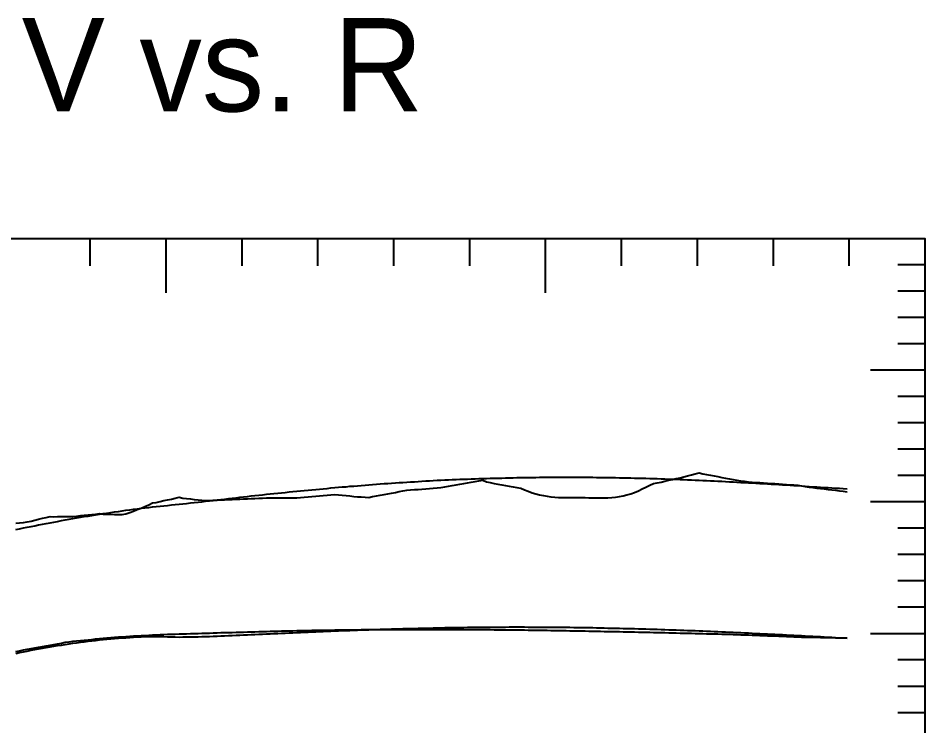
# Model space of a CAD drawing. Extents: x -35 to 191, y -35 to 135.
# Drawn here: x 72.2 to 179.2, y 51.3 to 134.7 of the extents above; entities that cross this region are included whole.
import ezdxf

# ---------------------------------------------------------------- set-up
doc = ezdxf.new("R2010")
doc.units = 0

msp = doc.modelspace()

# ---------------------------------------------------------------- linework, layer by layer
at = {"color": 0}
for p, q in [((80.64, 108.73), (80.64, 105.53)), ((89.6, 108.73), (89.6, 102.33)), ((98.56, 108.73), (98.56, 105.53)), ((107.52, 108.73), (107.52, 105.53)), ((116.48, 108.73), (116.48, 105.53)), ((125.44, 108.73), (125.44, 105.53)), ((134.4, 108.73), (134.4, 102.33)), ((143.36, 108.73), (143.36, 105.53)), ((152.32, 108.73), (152.32, 105.53)), ((161.28, 108.73), (161.28, 105.53)), ((170.24, 108.73), (170.24, 105.53)), ((179.2, 108.73), (179.2, 102.33)), ((179.2, 105.62), (176, 105.62)), ((179.2, 102.52), (176, 102.52)), ((179.2, 99.41), (176, 99.41)), ((179.2, 96.3), (176, 96.3)), ((179.2, 93.2), (172.8, 93.2)), ((179.2, 90.09), (176, 90.09)), ((179.2, 86.98), (176, 86.98)), ((179.2, 83.88), (176, 83.88)), ((179.2, 80.77), (176, 80.77)), ((179.2, 77.67), (172.8, 77.67)), ((179.2, 74.56), (176, 74.56)), ((179.2, 71.45), (176, 71.45)), ((179.2, 68.35), (176, 68.35)), ((179.2, 65.24), (176, 65.24)), ((179.2, 62.13), (172.8, 62.13)), ((179.2, 59.03), (176, 59.03)), ((179.2, 55.92), (176, 55.92)), ((179.2, 52.81), (176, 52.81))]:
    msp.add_line(p, q, dxfattribs=at)
msp.add_lwpolyline([(0, 0), (0, 108.73), (179.2, 108.73), (179.2, 0)], close=True, dxfattribs=at)
at = {"color": 4}
for points in [[(71.9, 75.15), (72.35, 75.2), (72.8, 75.23), (73.25, 75.31), (73.7, 75.42), (74.14, 75.53), (74.59, 75.63), (75.04, 75.74), (75.49, 75.85), (75.94, 75.95), (76.38, 75.93), (76.83, 75.94), (77.28, 75.95), (77.73, 75.96), (78.18, 75.97), (78.62, 75.96), (79.07, 76.01), (79.52, 76.06), (79.97, 76.11), (80.42, 76.15), (80.86, 76.2), (81.31, 76.24), (81.76, 76.29), (82.21, 76.24), (82.66, 76.23), (83.1, 76.21), (83.55, 76.2), (84, 76.18), (84.45, 76.17), (84.9, 76.28), (85.34, 76.43), (85.79, 76.59), (86.24, 76.77), (86.69, 76.95), (87.14, 77.14), (87.58, 77.34), (88.03, 77.55), (88.48, 77.62), (88.93, 77.72), (89.38, 77.82), (89.82, 77.91), (90.27, 78.01), (90.72, 78.12), (91.17, 78.22), (91.62, 78.13), (92.06, 78.07), (92.51, 78.02), (92.96, 77.97), (93.41, 77.92), (93.86, 77.87), (94.3, 77.83), (94.75, 77.82), (95.2, 77.85), (95.65, 77.87), (96.1, 77.9), (96.54, 77.92), (96.99, 77.95), (97.44, 77.97), (97.89, 77.99), (98.34, 78.01), (98.78, 78.03), (99.23, 78.05), (99.68, 78.07), (100.13, 78.09), (100.58, 78.11), (101.02, 78.12), (101.47, 78.14), (101.92, 78.15), (102.37, 78.16), (102.82, 78.16), (103.26, 78.16), (103.71, 78.17), (104.16, 78.17), (104.61, 78.17), (105.06, 78.17), (105.5, 78.18), (105.95, 78.23), (106.4, 78.28), (106.85, 78.32), (107.3, 78.35), (107.74, 78.39), (108.19, 78.43), (108.64, 78.47), (109.09, 78.52), (109.54, 78.56), (109.98, 78.49), (110.43, 78.45), (110.88, 78.41), (111.33, 78.37), (111.78, 78.33), (112.22, 78.29), (112.67, 78.26), (113.12, 78.23), (113.57, 78.21), (114.02, 78.3), (114.46, 78.38), (114.91, 78.46), (115.36, 78.54), (115.81, 78.62), (116.26, 78.71), (116.7, 78.8), (117.15, 78.89), (117.6, 78.98), (118.05, 79.05), (118.5, 79.09), (118.94, 79.12), (119.39, 79.15), (119.84, 79.18), (120.29, 79.21), (120.74, 79.24), (121.18, 79.29), (121.63, 79.32), (122.08, 79.36), (122.53, 79.44), (122.98, 79.52), (123.42, 79.59), (123.87, 79.67), (124.32, 79.75), (124.77, 79.83), (125.22, 79.91), (125.66, 79.99), (126.11, 80.07), (126.56, 80.16), (127.01, 80.24), (127.46, 80.06), (127.9, 79.96), (128.35, 79.86), (128.8, 79.77), (129.25, 79.68), (129.7, 79.6), (130.14, 79.52), (130.59, 79.44), (131.04, 79.37), (131.49, 79.29), (131.94, 79.09), (132.38, 78.92), (132.83, 78.76), (133.28, 78.63), (133.73, 78.52), (134.18, 78.42), (134.62, 78.34), (135.07, 78.27), (135.52, 78.22), (135.97, 78.19), (136.42, 78.18), (136.86, 78.18), (137.31, 78.18), (137.76, 78.18), (138.21, 78.18), (138.66, 78.18), (139.1, 78.18), (139.55, 78.17), (140, 78.17), (140.45, 78.17), (140.9, 78.17), (141.34, 78.16), (141.79, 78.16), (142.24, 78.18), (142.69, 78.23), (143.14, 78.3), (143.58, 78.39), (144.03, 78.5), (144.48, 78.63), (144.93, 78.78), (145.38, 78.98), (145.82, 79.2), (146.27, 79.42), (146.72, 79.66), (147.17, 79.83), (147.62, 79.92), (148.06, 80.02), (148.51, 80.11), (148.96, 80.22), (149.41, 80.32), (149.86, 80.42), (150.3, 80.53), (150.75, 80.64), (151.2, 80.75), (151.65, 80.87), (152.1, 80.99), (152.54, 81.1), (152.99, 80.98), (153.44, 80.9), (153.89, 80.82), (154.34, 80.73), (154.78, 80.65), (155.23, 80.57), (155.68, 80.49), (156.13, 80.41), (156.58, 80.33), (157.02, 80.25), (157.47, 80.17), (157.92, 80.11), (158.37, 80.06), (158.82, 80.01), (159.26, 79.98), (159.71, 79.95), (160.16, 79.92), (160.61, 79.89), (161.06, 79.86), (161.5, 79.83), (161.95, 79.8), (162.4, 79.77), (162.85, 79.74), (163.3, 79.7), (163.74, 79.68), (164.19, 79.64), (164.64, 79.56), (165.09, 79.49), (165.54, 79.43), (165.98, 79.37), (166.43, 79.31), (166.88, 79.25), (167.33, 79.2), (167.78, 79.14), (168.22, 79.09), (168.67, 79.04), (169.12, 78.99), (169.57, 78.94), (170.02, 78.88)], [(71.9, 60.01), (72.35, 60.12), (72.8, 60.21), (73.25, 60.29), (73.7, 60.38), (74.14, 60.46), (74.59, 60.55), (75.04, 60.63), (75.49, 60.71), (75.94, 60.79), (76.38, 60.87), (76.83, 60.95), (77.28, 61.03), (77.73, 61.11), (78.18, 61.18), (78.62, 61.23), (79.07, 61.28), (79.52, 61.32), (79.97, 61.37), (80.42, 61.42), (80.86, 61.46), (81.31, 61.51), (81.76, 61.55), (82.21, 61.59), (82.66, 61.64), (83.1, 61.68), (83.55, 61.71), (84, 61.74), (84.45, 61.77), (84.9, 61.8), (85.34, 61.83), (85.79, 61.86), (86.24, 61.88), (86.69, 61.91), (87.14, 61.93), (87.58, 61.96), (88.03, 61.98), (88.48, 62), (88.93, 62.02), (89.38, 62.04), (89.82, 62.06), (90.27, 62.07), (90.72, 62.09), (91.17, 62.1), (91.62, 62.12), (92.06, 62.13), (92.51, 62.15), (92.96, 62.16), (93.41, 62.17), (93.86, 62.19), (94.3, 62.2), (94.75, 62.21), (95.2, 62.22), (95.65, 62.24), (96.1, 62.25), (96.54, 62.26), (96.99, 62.27), (97.44, 62.28), (97.89, 62.3), (98.34, 62.31), (98.78, 62.32), (99.23, 62.33), (99.68, 62.34), (100.13, 62.35), (100.58, 62.37), (101.02, 62.38), (101.47, 62.39), (101.92, 62.41), (102.37, 62.42), (102.82, 62.43), (103.26, 62.45), (103.71, 62.46), (104.16, 62.47), (104.61, 62.48), (105.06, 62.49), (105.5, 62.5), (105.95, 62.51), (106.4, 62.52), (106.85, 62.53), (107.3, 62.54), (107.74, 62.54), (108.19, 62.55), (108.64, 62.56), (109.09, 62.56), (109.54, 62.57), (109.98, 62.58), (110.43, 62.58), (110.88, 62.59), (111.33, 62.59), (111.78, 62.6), (112.22, 62.6), (112.67, 62.61), (113.12, 62.61), (113.57, 62.61), (114.02, 62.61), (114.46, 62.61), (114.91, 62.61), (115.36, 62.62), (115.81, 62.62), (116.26, 62.62), (116.7, 62.62), (117.15, 62.62), (117.6, 62.61), (118.05, 62.61), (118.5, 62.61), (118.94, 62.61), (119.39, 62.61), (119.84, 62.61), (120.29, 62.61), (120.74, 62.61), (121.18, 62.62), (121.63, 62.62), (122.08, 62.62), (122.53, 62.62), (122.98, 62.62), (123.42, 62.62), (123.87, 62.62), (124.32, 62.62), (124.77, 62.62), (125.22, 62.62), (125.66, 62.62), (126.11, 62.62), (126.56, 62.61), (127.01, 62.61), (127.46, 62.61), (127.9, 62.61), (128.35, 62.6), (128.8, 62.6), (129.25, 62.6), (129.7, 62.59), (130.14, 62.59), (130.59, 62.58), (131.04, 62.58), (131.49, 62.57), (131.94, 62.57), (132.38, 62.56), (132.83, 62.56), (133.28, 62.55), (133.73, 62.54), (134.18, 62.54), (134.62, 62.53), (135.07, 62.52), (135.52, 62.52), (135.97, 62.51), (136.42, 62.5), (136.86, 62.49), (137.31, 62.48), (137.76, 62.47), (138.21, 62.47), (138.66, 62.46), (139.1, 62.45), (139.55, 62.44), (140, 62.43), (140.45, 62.42), (140.9, 62.41), (141.34, 62.4), (141.79, 62.39), (142.24, 62.38), (142.69, 62.37), (143.14, 62.37), (143.58, 62.36), (144.03, 62.35), (144.48, 62.34), (144.93, 62.33), (145.38, 62.32), (145.82, 62.31), (146.27, 62.3), (146.72, 62.29), (147.17, 62.28), (147.62, 62.27), (148.06, 62.26), (148.51, 62.25), (148.96, 62.24), (149.41, 62.23), (149.86, 62.22), (150.3, 62.21), (150.75, 62.2), (151.2, 62.19), (151.65, 62.18), (152.1, 62.17), (152.54, 62.16), (152.99, 62.14), (153.44, 62.13), (153.89, 62.12), (154.34, 62.11), (154.78, 62.1), (155.23, 62.08), (155.68, 62.07), (156.13, 62.06), (156.58, 62.04), (157.02, 62.03), (157.47, 62.01), (157.92, 61.99), (158.37, 61.98), (158.82, 61.96), (159.26, 61.94), (159.71, 61.93), (160.16, 61.91), (160.61, 61.89), (161.06, 61.88), (161.5, 61.86), (161.95, 61.84), (162.4, 61.82), (162.85, 61.81), (163.3, 61.79), (163.74, 61.77), (164.19, 61.75), (164.64, 61.73), (165.09, 61.72), (165.54, 61.71), (165.98, 61.7), (166.43, 61.7), (166.88, 61.69), (167.33, 61.68), (167.78, 61.68), (168.22, 61.67), (168.67, 61.66), (169.12, 61.65), (169.57, 61.64), (170.02, 61.64)]]:
    msp.add_lwpolyline(points, dxfattribs=at)
at = {"color": 3}
for points in [[(71.9, 74.41), (72.35, 74.51), (72.8, 74.6), (73.25, 74.69), (73.7, 74.78), (74.14, 74.87), (74.59, 74.96), (75.04, 75.04), (75.49, 75.13), (75.94, 75.22), (76.38, 75.3), (76.83, 75.38), (77.28, 75.47), (77.73, 75.55), (78.18, 75.63), (78.62, 75.71), (79.07, 75.79), (79.52, 75.86), (79.97, 75.94), (80.42, 76.01), (80.86, 76.08), (81.31, 76.15), (81.76, 76.22), (82.21, 76.29), (82.66, 76.36), (83.1, 76.42), (83.55, 76.49), (84, 76.55), (84.45, 76.62), (84.9, 76.68), (85.34, 76.74), (85.79, 76.8), (86.24, 76.86), (86.69, 76.92), (87.14, 76.98), (87.58, 77.03), (88.03, 77.08), (88.48, 77.13), (88.93, 77.18), (89.38, 77.22), (89.82, 77.26), (90.27, 77.31), (90.72, 77.35), (91.17, 77.4), (91.62, 77.45), (92.06, 77.5), (92.51, 77.55), (92.96, 77.6), (93.41, 77.65), (93.86, 77.7), (94.3, 77.75), (94.75, 77.8), (95.2, 77.86), (95.65, 77.91), (96.1, 77.96), (96.54, 78.01), (96.99, 78.06), (97.44, 78.11), (97.89, 78.16), (98.34, 78.22), (98.78, 78.27), (99.23, 78.32), (99.68, 78.37), (100.13, 78.42), (100.58, 78.47), (101.02, 78.52), (101.47, 78.57), (101.92, 78.62), (102.37, 78.67), (102.82, 78.71), (103.26, 78.76), (103.71, 78.8), (104.16, 78.85), (104.61, 78.89), (105.06, 78.94), (105.5, 78.98), (105.95, 79.02), (106.4, 79.07), (106.85, 79.11), (107.3, 79.15), (107.74, 79.19), (108.19, 79.23), (108.64, 79.27), (109.09, 79.32), (109.54, 79.36), (109.98, 79.4), (110.43, 79.44), (110.88, 79.47), (111.33, 79.51), (111.78, 79.54), (112.22, 79.58), (112.67, 79.62), (113.12, 79.66), (113.57, 79.7), (114.02, 79.74), (114.46, 79.77), (114.91, 79.8), (115.36, 79.83), (115.81, 79.86), (116.26, 79.89), (116.7, 79.92), (117.15, 79.95), (117.6, 79.98), (118.05, 80.01), (118.5, 80.04), (118.94, 80.06), (119.39, 80.09), (119.84, 80.11), (120.29, 80.14), (120.74, 80.16), (121.18, 80.19), (121.63, 80.22), (122.08, 80.24), (122.53, 80.27), (122.98, 80.29), (123.42, 80.3), (123.87, 80.32), (124.32, 80.34), (124.77, 80.36), (125.22, 80.37), (125.66, 80.39), (126.11, 80.4), (126.56, 80.42), (127.01, 80.43), (127.46, 80.44), (127.9, 80.46), (128.35, 80.47), (128.8, 80.48), (129.25, 80.49), (129.7, 80.51), (130.14, 80.52), (130.59, 80.53), (131.04, 80.54), (131.49, 80.55), (131.94, 80.55), (132.38, 80.56), (132.83, 80.57), (133.28, 80.57), (133.73, 80.58), (134.18, 80.58), (134.62, 80.58), (135.07, 80.59), (135.52, 80.59), (135.97, 80.59), (136.42, 80.59), (136.86, 80.6), (137.31, 80.6), (137.76, 80.6), (138.21, 80.59), (138.66, 80.59), (139.1, 80.59), (139.55, 80.58), (140, 80.58), (140.45, 80.57), (140.9, 80.57), (141.34, 80.56), (141.79, 80.55), (142.24, 80.54), (142.69, 80.54), (143.14, 80.53), (143.58, 80.52), (144.03, 80.51), (144.48, 80.5), (144.93, 80.49), (145.38, 80.48), (145.82, 80.47), (146.27, 80.46), (146.72, 80.45), (147.17, 80.43), (147.62, 80.42), (148.06, 80.4), (148.51, 80.39), (148.96, 80.37), (149.41, 80.35), (149.86, 80.34), (150.3, 80.32), (150.75, 80.3), (151.2, 80.28), (151.65, 80.27), (152.1, 80.25), (152.54, 80.23), (152.99, 80.21), (153.44, 80.18), (153.89, 80.16), (154.34, 80.14), (154.78, 80.12), (155.23, 80.1), (155.68, 80.08), (156.13, 80.05), (156.58, 80.03), (157.02, 80.01), (157.47, 79.98), (157.92, 79.96), (158.37, 79.93), (158.82, 79.91), (159.26, 79.88), (159.71, 79.86), (160.16, 79.83), (160.61, 79.8), (161.06, 79.78), (161.5, 79.75), (161.95, 79.72), (162.4, 79.7), (162.85, 79.67), (163.3, 79.64), (163.74, 79.62), (164.19, 79.59), (164.64, 79.56), (165.09, 79.53), (165.54, 79.5), (165.98, 79.47), (166.43, 79.45), (166.88, 79.42), (167.33, 79.39), (167.78, 79.36), (168.22, 79.33), (168.67, 79.31), (169.12, 79.28), (169.57, 79.26), (170.02, 79.23)], [(71.9, 59.8), (72.35, 59.9), (72.8, 59.99), (73.25, 60.08), (73.7, 60.17), (74.14, 60.25), (74.59, 60.34), (75.04, 60.42), (75.49, 60.5), (75.94, 60.57), (76.38, 60.65), (76.83, 60.72), (77.28, 60.79), (77.73, 60.86), (78.18, 60.93), (78.62, 61), (79.07, 61.06), (79.52, 61.12), (79.97, 61.18), (80.42, 61.23), (80.86, 61.29), (81.31, 61.34), (81.76, 61.39), (82.21, 61.43), (82.66, 61.48), (83.1, 61.52), (83.55, 61.56), (84, 61.6), (84.45, 61.63), (84.9, 61.66), (85.34, 61.69), (85.79, 61.72), (86.24, 61.74), (86.69, 61.76), (87.14, 61.78), (87.58, 61.79), (88.03, 61.79), (88.48, 61.8), (88.93, 61.79), (89.38, 61.78), (89.82, 61.76), (90.27, 61.74), (90.72, 61.74), (91.17, 61.73), (91.62, 61.74), (92.06, 61.74), (92.51, 61.75), (92.96, 61.76), (93.41, 61.77), (93.86, 61.78), (94.3, 61.8), (94.75, 61.81), (95.2, 61.83), (95.65, 61.84), (96.1, 61.86), (96.54, 61.88), (96.99, 61.9), (97.44, 61.92), (97.89, 61.94), (98.34, 61.96), (98.78, 61.98), (99.23, 62), (99.68, 62.02), (100.13, 62.04), (100.58, 62.06), (101.02, 62.08), (101.47, 62.1), (101.92, 62.12), (102.37, 62.14), (102.82, 62.16), (103.26, 62.18), (103.71, 62.2), (104.16, 62.22), (104.61, 62.24), (105.06, 62.26), (105.5, 62.28), (105.95, 62.3), (106.4, 62.32), (106.85, 62.34), (107.3, 62.36), (107.74, 62.38), (108.19, 62.4), (108.64, 62.42), (109.09, 62.44), (109.54, 62.45), (109.98, 62.47), (110.43, 62.49), (110.88, 62.51), (111.33, 62.52), (111.78, 62.54), (112.22, 62.56), (112.67, 62.57), (113.12, 62.59), (113.57, 62.6), (114.02, 62.62), (114.46, 62.63), (114.91, 62.65), (115.36, 62.66), (115.81, 62.68), (116.26, 62.69), (116.7, 62.7), (117.15, 62.72), (117.6, 62.73), (118.05, 62.74), (118.5, 62.75), (118.94, 62.76), (119.39, 62.77), (119.84, 62.78), (120.29, 62.79), (120.74, 62.8), (121.18, 62.81), (121.63, 62.82), (122.08, 62.83), (122.53, 62.84), (122.98, 62.85), (123.42, 62.85), (123.87, 62.86), (124.32, 62.87), (124.77, 62.87), (125.22, 62.88), (125.66, 62.88), (126.11, 62.89), (126.56, 62.89), (127.01, 62.9), (127.46, 62.9), (127.9, 62.9), (128.35, 62.91), (128.8, 62.91), (129.25, 62.91), (129.7, 62.91), (130.14, 62.92), (130.59, 62.92), (131.04, 62.92), (131.49, 62.92), (131.94, 62.92), (132.38, 62.91), (132.83, 62.91), (133.28, 62.91), (133.73, 62.91), (134.18, 62.91), (134.62, 62.9), (135.07, 62.9), (135.52, 62.9), (135.97, 62.89), (136.42, 62.89), (136.86, 62.88), (137.31, 62.88), (137.76, 62.87), (138.21, 62.87), (138.66, 62.86), (139.1, 62.85), (139.55, 62.85), (140, 62.84), (140.45, 62.83), (140.9, 62.82), (141.34, 62.81), (141.79, 62.8), (142.24, 62.79), (142.69, 62.78), (143.14, 62.77), (143.58, 62.76), (144.03, 62.75), (144.48, 62.74), (144.93, 62.73), (145.38, 62.72), (145.82, 62.7), (146.27, 62.69), (146.72, 62.68), (147.17, 62.66), (147.62, 62.65), (148.06, 62.63), (148.51, 62.62), (148.96, 62.6), (149.41, 62.59), (149.86, 62.57), (150.3, 62.56), (150.75, 62.54), (151.2, 62.52), (151.65, 62.51), (152.1, 62.49), (152.54, 62.47), (152.99, 62.45), (153.44, 62.44), (153.89, 62.42), (154.34, 62.4), (154.78, 62.38), (155.23, 62.36), (155.68, 62.34), (156.13, 62.32), (156.58, 62.3), (157.02, 62.28), (157.47, 62.26), (157.92, 62.24), (158.37, 62.22), (158.82, 62.2), (159.26, 62.17), (159.71, 62.15), (160.16, 62.13), (160.61, 62.11), (161.06, 62.09), (161.5, 62.06), (161.95, 62.04), (162.4, 62.02), (162.85, 61.99), (163.3, 61.97), (163.74, 61.95), (164.19, 61.92), (164.64, 61.9), (165.09, 61.88), (165.54, 61.85), (165.98, 61.83), (166.43, 61.8), (166.88, 61.78), (167.33, 61.75), (167.78, 61.73), (168.22, 61.7), (168.67, 61.68), (169.12, 61.65), (169.57, 61.63), (170.02, 61.6)]]:
    msp.add_lwpolyline(points, dxfattribs=at)

# ---------------------------------------------------------------- texts
at = {"color": 0}
msp.add_text('V vs. R', height=11, dxfattribs=at).set_placement((72.6, 123.73))

doc.saveas('drawing.dxf')
